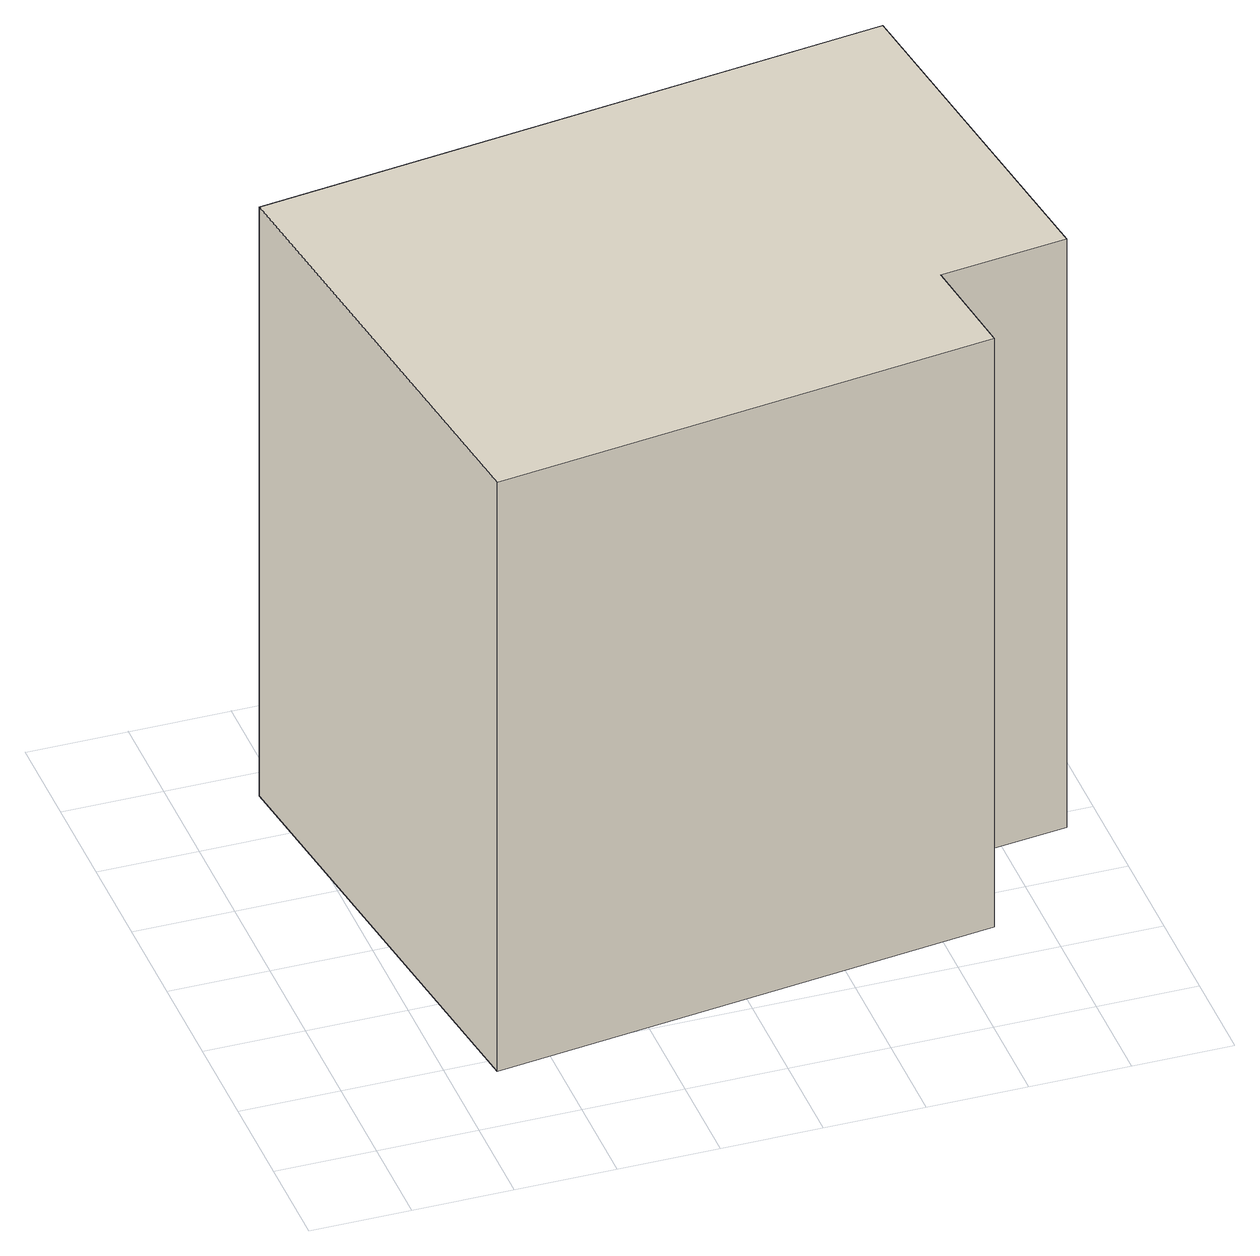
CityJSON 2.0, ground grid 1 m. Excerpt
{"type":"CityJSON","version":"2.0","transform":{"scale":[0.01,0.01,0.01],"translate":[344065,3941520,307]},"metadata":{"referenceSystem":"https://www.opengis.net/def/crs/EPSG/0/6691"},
"CityObjects":{
"building1":{"type":"Building","attributes":{"usage":"422","measuredHeight":7.1,"storeysAboveGround":1,"BuildingIDAttribute.prefecture":"14","BuildingIDAttribute.city":"14151","BuildingDetailAttribute.totalFloorArea":25.02,"BuildingDetailAttribute.buildingFootprintArea":25.02,"BuildingDetailAttribute.buildingStructureType":"601","BuildingDetailAttribute.buildingStructureOrgType":"1","BuildingDetailAttribute.orgUsage":"138","BuildingDetailAttribute.surveyYear":2015,"BuildingLandSlideRiskAttribute.description":"1","BuildingLandSlideRiskAttribute.areaType":"1"},"geometry":[{"type":"Solid","lod":"1","boundaries":[[[[0,1,2,3,4,5]],[[4,6,7,5]],[[3,8,6,4]],[[2,9,8,3]],[[1,10,9,2]],[[0,11,10,1]],[[5,7,11,0]],[[6,8,9,10,11,7]]]]}]}
},
"vertices":[
[146,82,2],[81,565,2],[716,650,2],[766,276,2],[638,260,2],[652,149,2],[638,260,667],[652,149,667],[766,276,667],[716,650,667],[81,565,667],[146,82,667]
]}
